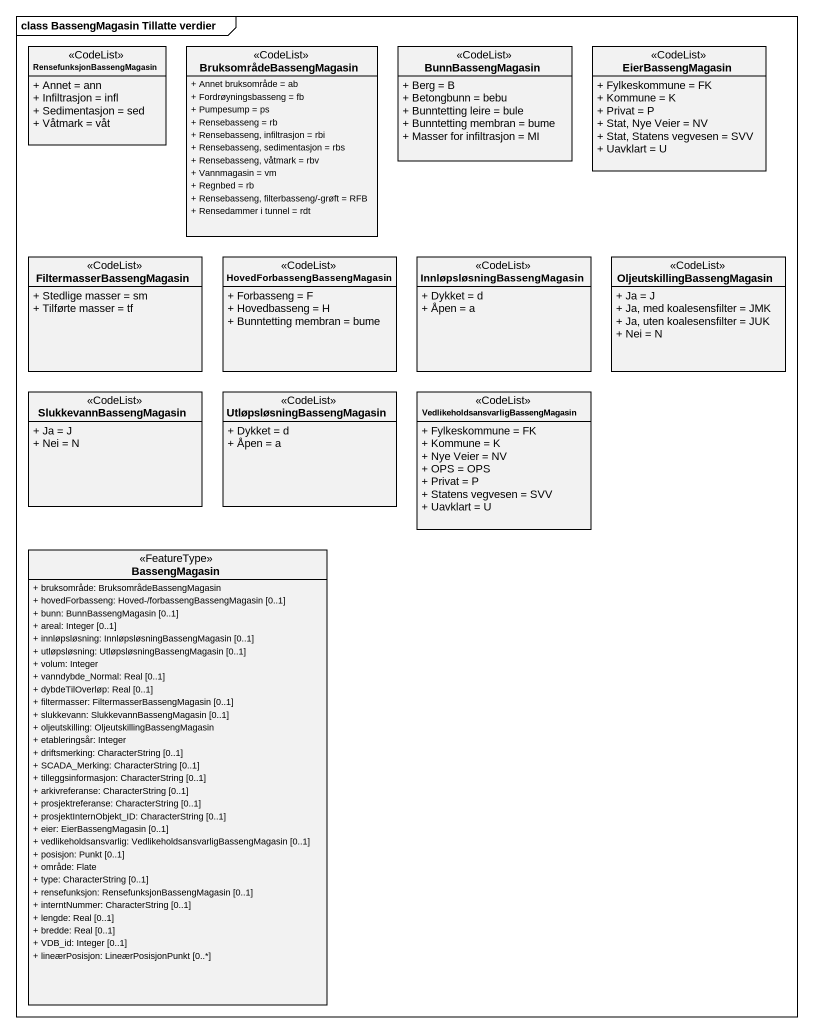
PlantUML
@startuml
mainframe class BassengMagasin Tillatte verdier
hide circle
hide empty members
skinparam classAttributeIconSize 0
class RensefunksjonBassengMagasin <<CodeList>> {
  + Annet = ann
  + Infiltrasjon = infl
  + Sedimentasjon = sed
  + Våtmark = våt
}
class BruksområdeBassengMagasin <<CodeList>> {
  + Annet bruksområde = ab
  + Fordrøyningsbasseng = fb
  + Pumpesump = ps
  + Rensebasseng = rb
  + Rensebasseng, infiltrasjon = rbi
  + Rensebasseng, sedimentasjon = rbs
  + Rensebasseng, våtmark = rbv
  + Vannmagasin = vm
  + Regnbed = rb
  + Rensebasseng, filterbasseng/-grøft = RFB
  + Rensedammer i tunnel = rdt
}
class BunnBassengMagasin <<CodeList>> {
  + Berg = B
  + Betongbunn = bebu
  + Bunntetting leire = bule
  + Bunntetting membran = bume
  + Masser for infiltrasjon = MI
}
class EierBassengMagasin <<CodeList>> {
  + Fylkeskommune = FK
  + Kommune = K
  + Privat = P
  + Stat, Nye Veier = NV
  + Stat, Statens vegvesen = SVV
  + Uavklart = U
}
class FiltermasserBassengMagasin <<CodeList>> {
  + Stedlige masser = sm
  + Tilførte masser = tf
}
class "HovedForbassengBassengMagasin" as HovedForbassengBassengMagasi <<CodeList>> {
  + Forbasseng = F
  + Hovedbasseng = H
  + Bunntetting membran = bume
}
class InnløpsløsningBassengMagasin <<CodeList>> {
  + Dykket = d
  + Åpen = a
}
class OljeutskillingBassengMagasin <<CodeList>> {
  + Ja = J
  + Ja, med koalesensfilter = JMK
  + Ja, uten koalesensfilter = JUK
  + Nei = N
}
class SlukkevannBassengMagasin <<CodeList>> {
  + Ja = J
  + Nei = N
}
class UtløpsløsningBassengMagasin <<CodeList>> {
  + Dykket = d
  + Åpen = a
}
class "VedlikeholdsansvarligBassengMagasin" as VedlikeholdsansvarligBasseng <<CodeList>> {
  + Fylkeskommune = FK
  + Kommune = K
  + Nye Veier = NV
  + OPS = OPS
  + Privat = P
  + Statens vegvesen = SVV
  + Uavklart = U
}
class BassengMagasin <<FeatureType>> {
  + bruksområde: BruksområdeBassengMagasin
  + hovedForbasseng: Hoved-/forbassengBassengMagasin [0..1]
  + bunn: BunnBassengMagasin [0..1]
  + areal: Integer [0..1]
  + innløpsløsning: InnløpsløsningBassengMagasin [0..1]
  + utløpsløsning: UtløpsløsningBassengMagasin [0..1]
  + volum: Integer
  + vanndybde_Normal: Real [0..1]
  + dybdeTilOverløp: Real [0..1]
  + filtermasser: FiltermasserBassengMagasin [0..1]
  + slukkevann: SlukkevannBassengMagasin [0..1]
  + oljeutskilling: OljeutskillingBassengMagasin
  + etableringsår: Integer
  + driftsmerking: CharacterString [0..1]
  + SCADA_Merking: CharacterString [0..1]
  + tilleggsinformasjon: CharacterString [0..1]
  + arkivreferanse: CharacterString [0..1]
  + prosjektreferanse: CharacterString [0..1]
  + prosjektInternObjekt_ID: CharacterString [0..1]
  + eier: EierBassengMagasin [0..1]
  + vedlikeholdsansvarlig: VedlikeholdsansvarligBassengMagasin [0..1]
  + posisjon: Punkt [0..1]
  + område: Flate
  + type: CharacterString [0..1]
  + rensefunksjon: RensefunksjonBassengMagasin [0..1]
  + interntNummer: CharacterString [0..1]
  + lengde: Real [0..1]
  + bredde: Real [0..1]
  + VDB_id: Integer [0..1]
  + lineærPosisjon: LineærPosisjonPunkt [0..*]
}
@enduml
